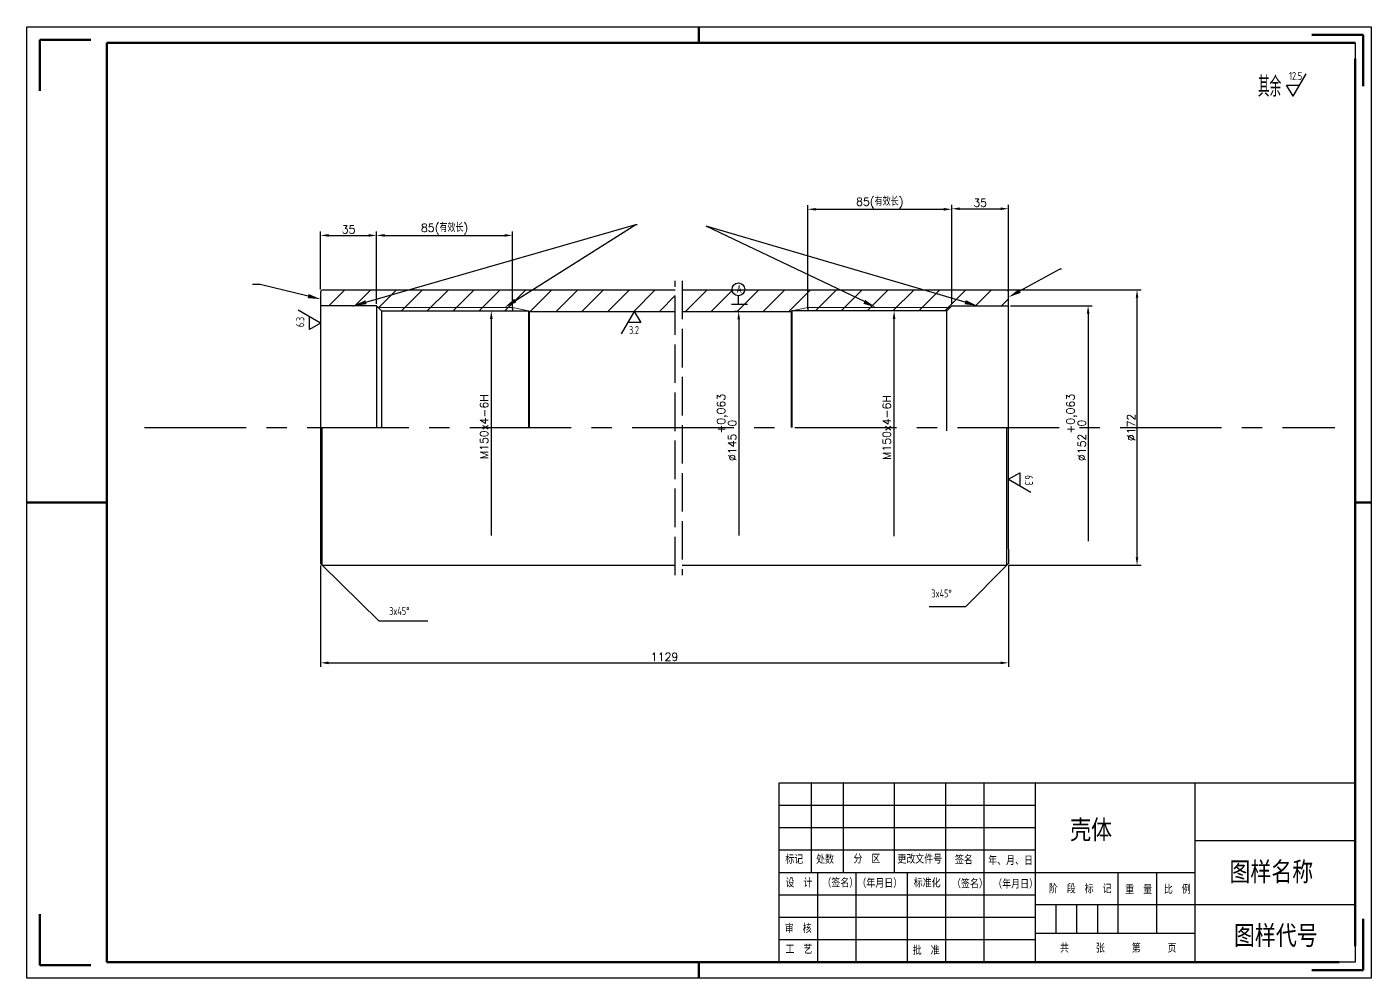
# Model space of a CAD drawing. Header units: millimetres. Extents: x 436 to 5898, y 1945 to 3729.
# Drawn here: x 1473.3 to 1893.3, y 2546.7 to 2843.7 of the extents above; entities that cross this region are included whole.
import ezdxf
from ezdxf import colors
from ezdxf.entities.mleader import LeaderData, LeaderLine
from ezdxf.math import Vec2, Vec3

# ---------------------------------------------------------------- set-up
doc = ezdxf.new("R2010")
doc.units = ezdxf.units.MM
doc.linetypes.add('ACAD_ISO02W100', pattern=[15, 12, -3])
doc.linetypes.add('CENTER', pattern=[50.8, 31.75, -6.35, 6.35, -6.35])
for name, color, linetype, lineweight in [('中心线层', 1, 'CENTER', 25), ('剖面线', 2, 'Continuous', 15), ('总内框线', 7, 'Continuous', 50), ('总外框线', 7, 'Continuous', 30), ('标注层', 3, 'Continuous', 25), ('细线层', 6, 'Continuous', 20), ('虚线层', 4, 'ACAD_ISO02W100', 25)]:
    doc.layers.add(name, color=color, linetype=linetype, lineweight=lineweight)
doc.styles.get("Standard").update_dxf_attribs({"font": 'txt', "bigfont": 'gbcbig.shx'})
doc.styles.add('陈杰（2）', font='gbenor.shx', dxfattribs={"width": 0.8, "bigfont": 'gbcbig.shx'})
doc.dimstyles.new('壳体', dxfattribs={"dimtxt": 2.5, "dimasz": 2.5, "dimexe": 1.25, "dimexo": 0.625, "dimtad": 1, "dimdec": 1, "dimlfac": 2, "dimtxsty": 'Standard', "dimcen": 2.5, "dimadec": 0, "dimazin": 0, "dimtp": -0.145, "dimtm": 0.18, "dimtfac": 1, "dimtdec": 1, "dimtmove": 1, "dimatfit": 3, "dimfxl": 1, "dimarcsym": 0})

# ---------------------------------------------------------------- blocks, each defined once
blk = doc.blocks.new('*D14')
at = {"layer": 'Defpoints', "color": 0, "transparency": 16777216}
for p in [(1779.53, 2761.67), (1820.17, 2761.67), (1779.53, 2675.67)]:
    blk.add_point(p, dxfattribs=at)
at = {"layer": '标注层', "color": 0, "lineweight": -2, "transparency": 16777216}
for p, q in [((1780.15, 2761.67), (1821.42, 2761.67)), ((1820.17, 2678.17), (1820.17, 2759.17)), ((1780.15, 2675.67), (1821.42, 2675.67))]:
    blk.add_line(p, q, dxfattribs=at)
at = {"layer": '标注层', "color": 0, "transparency": 16777216}
for points in [[(1819.75, 2759.17), (1820.58, 2759.17), (1820.17, 2761.67)], [(1819.75, 2678.17), (1820.58, 2678.17), (1820.17, 2675.67)]]:
    blk.add_solid(points, dxfattribs=at)
at = {"layer": '标注层', "color": 0, "transparency": 16777216, "insert": (1818.29, 2718.67), "char_height": 2.5, "attachment_point": 5, "rotation": 90}
blk.add_mtext('%%C172', dxfattribs=at)
blk = doc.blocks.new('*D15')
at = {"layer": 'Defpoints', "color": 0, "transparency": 16777216}
for p in [(1625.07, 2778.64), (1582.57, 2756.67), (1625.07, 2755.09)]:
    blk.add_point(p, dxfattribs=at)
at = {"layer": '标注层', "color": 0, "lineweight": -2, "transparency": 16777216}
for p, q in [((1582.57, 2757.3), (1582.57, 2779.89)), ((1585.07, 2778.64), (1622.57, 2778.64)), ((1625.07, 2755.71), (1625.07, 2779.89))]:
    blk.add_line(p, q, dxfattribs=at)
at = {"layer": '标注层', "color": 0, "transparency": 16777216}
for points in [[(1585.07, 2779.06), (1585.07, 2778.23), (1582.57, 2778.64)], [(1622.57, 2779.06), (1622.57, 2778.23), (1625.07, 2778.64)]]:
    blk.add_solid(points, dxfattribs=at)
at = {"layer": '标注层', "color": 0, "transparency": 16777216, "insert": (1603.82, 2780.6), "char_height": 2.5, "attachment_point": 5}
blk.add_mtext('85(有效长)', dxfattribs=at)
blk = doc.blocks.new('*D37')
at = {"layer": 'Defpoints', "color": 0, "transparency": 16777216}
for p in [(1582.57, 2778.64), (1565.07, 2761.17), (1582.57, 2756.67)]:
    blk.add_point(p, dxfattribs=at)
at = {"layer": '标注层', "color": 0, "lineweight": -2, "transparency": 16777216}
for p, q in [((1565.07, 2761.8), (1565.07, 2779.89)), ((1567.57, 2778.64), (1580.07, 2778.64)), ((1582.57, 2757.3), (1582.57, 2779.89))]:
    blk.add_line(p, q, dxfattribs=at)
at = {"layer": '标注层', "color": 0, "transparency": 16777216}
for points in [[(1567.57, 2779.06), (1567.57, 2778.23), (1565.07, 2778.64)], [(1580.07, 2779.06), (1580.07, 2778.23), (1582.57, 2778.64)]]:
    blk.add_solid(points, dxfattribs=at)
at = {"layer": '标注层', "color": 0, "transparency": 16777216, "insert": (1573.82, 2780.52), "char_height": 2.5, "attachment_point": 5}
blk.add_mtext('35', dxfattribs=at)
blk = doc.blocks.new('*D40')
at = {"layer": 'Defpoints', "color": 0, "transparency": 16777216}
for p in [(1780.03, 2786.97), (1762.28, 2756.67), (1780.03, 2756.67)]:
    blk.add_point(p, dxfattribs=at)
at = {"layer": '标注层', "color": 0, "lineweight": -2, "transparency": 16777216}
for p, q in [((1762.28, 2757.3), (1762.28, 2788.22)), ((1764.78, 2786.97), (1777.53, 2786.97)), ((1780.03, 2757.3), (1780.03, 2788.22))]:
    blk.add_line(p, q, dxfattribs=at)
at = {"layer": '标注层', "color": 0, "transparency": 16777216}
for points in [[(1764.78, 2787.38), (1764.78, 2786.55), (1762.28, 2786.97)], [(1777.53, 2787.38), (1777.53, 2786.55), (1780.03, 2786.97)]]:
    blk.add_solid(points, dxfattribs=at)
at = {"layer": '标注层', "color": 0, "transparency": 16777216, "insert": (1771.15, 2788.84), "char_height": 2.5, "attachment_point": 5}
blk.add_mtext('35', dxfattribs=at)
blk = doc.blocks.new('*D41')
at = {"layer": 'Defpoints', "color": 0, "transparency": 16777216}
for p in [(1762.28, 2786.8), (1762.28, 2756.67), (1717.28, 2755.09)]:
    blk.add_point(p, dxfattribs=at)
at = {"layer": '标注层', "color": 0, "lineweight": -2, "transparency": 16777216}
for p, q in [((1717.28, 2755.71), (1717.28, 2788.05)), ((1719.78, 2786.8), (1759.78, 2786.8)), ((1762.28, 2757.3), (1762.28, 2788.05))]:
    blk.add_line(p, q, dxfattribs=at)
at = {"layer": '标注层', "color": 0, "transparency": 16777216}
for points in [[(1719.78, 2787.21), (1719.78, 2786.38), (1717.28, 2786.8)], [(1759.78, 2787.21), (1759.78, 2786.38), (1762.28, 2786.8)]]:
    blk.add_solid(points, dxfattribs=at)
at = {"layer": '标注层', "color": 0, "transparency": 16777216, "insert": (1739.78, 2788.75), "char_height": 2.5, "attachment_point": 5}
blk.add_mtext('85(有效长)', dxfattribs=at)
blk = doc.blocks.new('*D42')
at = {"layer": 'Defpoints', "color": 0, "transparency": 16777216}
for p in [(1565.07, 2676.17), (1780.03, 2676.17), (1780.03, 2645.18)]:
    blk.add_point(p, dxfattribs=at)
at = {"layer": '标注层', "color": 0, "lineweight": -2, "transparency": 16777216}
for p, q in [((1565.07, 2675.55), (1565.07, 2643.93)), ((1780.03, 2675.55), (1780.03, 2643.93)), ((1567.57, 2645.18), (1777.53, 2645.18))]:
    blk.add_line(p, q, dxfattribs=at)
at = {"layer": '标注层', "color": 0, "transparency": 16777216}
for points in [[(1567.57, 2645.59), (1567.57, 2644.76), (1565.07, 2645.18)], [(1777.53, 2645.59), (1777.53, 2644.76), (1780.03, 2645.18)]]:
    blk.add_solid(points, dxfattribs=at)
at = {"layer": '标注层', "color": 0, "transparency": 16777216, "insert": (1672.55, 2647.05), "char_height": 2.5, "attachment_point": 5}
blk.add_mtext('1129', dxfattribs=at)

msp = doc.modelspace()

# ---------------------------------------------------------------- hatches: boundary and pattern name
at = {"layer": '剖面线'}
h = msp.add_hatch(dxfattribs=at)
h.set_pattern_fill('ANSI31', color=256, scale=1.8)
h.set_pattern_definition([(45, (-1047.487, -513.1454), (-4.041115, 4.041115), [])])
h.paths.add_polyline_path([(1675.89992, 2761.6721), (1565.56503, 2761.6721), (1565.06503, 2761.1721), (1565.06503, 2756.6721), (1575.06503, 2756.6721), (1575.3918, 2756.6721), (1582.56503, 2756.6721), (1583.06503, 2756.1721), (1622.56503, 2756.1721), (1625.06503, 2756.1721), (1630.06503, 2755.0896), (1630.23253, 2754.9221), (1675.89992, 2754.9221)])
h.paths.add_polyline_path([(1625.06503, 2756.1721), (1622.56503, 2756.1721), (1583.06503, 2756.1721), (1584.14753, 2755.0896), (1622.56503, 2755.0896), (1625.06503, 2755.0896)], flags=17)
h.paths.add_polyline_path([(1678.00072, 2761.6721), (1678.00072, 2754.9221), (1712.1076, 2754.9221), (1712.2751, 2755.0896), (1717.2751, 2756.1721), (1719.7751, 2756.1721), (1761.7751, 2756.1721), (1762.2751, 2756.6721), (1780.0251, 2756.6721), (1780.0251, 2761.1721), (1779.5251, 2761.6721)])
h.paths.add_polyline_path([(1761.7751, 2756.1721), (1719.7751, 2756.1721), (1717.2751, 2756.1721), (1717.2751, 2755.0896), (1719.7751, 2755.0896), (1760.6926, 2755.0896)], flags=17)

# ---------------------------------------------------------------- linework, layer by layer
for p, q in [((1888.30106, 2838.74605), (1888.30106, 2653.74605)), ((1565.56503, 2761.6721), (1565.06503, 2761.1721)), ((1565.06503, 2761.1721), (1565.06503, 2676.1721)), ((1565.56503, 2761.6721), (1675.89992, 2761.6721)), ((1678.00072, 2761.6721), (1779.5251, 2761.6721)), ((1779.5251, 2761.6721), (1780.0251, 2761.1721)), ((1780.0251, 2680.6721), (1780.0251, 2761.1721)), ((1575.06503, 2756.6721), (1565.06503, 2756.6721)), ((1575.06503, 2756.6721), (1575.3918, 2756.6721)), ((1582.56503, 2756.6721), (1575.3918, 2756.6721)), ((1582.56503, 2756.6721), (1584.14753, 2755.0896)), ((1582.56503, 2756.6721), (1582.56503, 2718.6721)), ((1625.06503, 2756.1721), (1625.06503, 2755.0896)), ((1717.2751, 2756.1721), (1717.2751, 2755.0896)), ((1762.2751, 2756.6721), (1760.6926, 2755.0896)), ((1762.2751, 2756.6721), (1780.0251, 2756.6721)), ((1584.14753, 2755.0896), (1622.56503, 2755.0896)), ((1584.14753, 2755.0896), (1584.14753, 2718.6721)), ((1622.56503, 2755.0896), (1630.06503, 2755.0896)), ((1630.06503, 2755.0896), (1630.06503, 2718.6721)), ((1630.06503, 2755.0896), (1630.23253, 2754.9221)), ((1630.23253, 2754.9221), (1675.89992, 2754.9221)), ((1630.23253, 2754.9221), (1630.23253, 2718.6721)), ((1678.00072, 2754.9221), (1712.1076, 2754.9221)), ((1712.2751, 2755.0896), (1712.1076, 2754.9221)), ((1712.1076, 2754.9221), (1712.1076, 2718.6721)), ((1719.7751, 2755.0896), (1712.2751, 2755.0896)), ((1712.2751, 2755.0896), (1712.2751, 2718.6721)), ((1760.6926, 2755.0896), (1719.7751, 2755.0896)), ((1760.6926, 2717.5896), (1760.6926, 2755.0896)), ((1565.56503, 2675.6721), (1565.56503, 2718.6721)), ((1779.5251, 2675.6721), (1779.5251, 2718.6721)), ((1780.0251, 2680.6721), (1780.0251, 2676.1721)), ((1565.56503, 2675.6721), (1565.06503, 2676.1721)), ((1565.56503, 2675.6721), (1675.89992, 2675.6721)), ((1678.00072, 2675.6721), (1779.5251, 2675.6721)), ((1779.5251, 2675.6721), (1780.0251, 2676.1721)), ((1708.30106, 2607.74605), (1888.30106, 2607.74605)), ((1708.30106, 2551.74605), (1708.30106, 2607.74605)), ((1718.30106, 2607.74605), (1718.30106, 2579.74605)), ((1728.30106, 2607.74605), (1728.30106, 2579.74605)), ((1744.30106, 2607.74605), (1744.30106, 2579.74605)), ((1760.30106, 2607.74605), (1760.30106, 2579.74605)), ((1772.30106, 2607.74605), (1772.30106, 2551.74605)), ((1788.30106, 2607.74605), (1788.30106, 2551.74605)), ((1838.30106, 2551.74605), (1838.30106, 2607.74605)), ((1888.30106, 2607.74605), (1888.30106, 2551.74605)), ((1708.30106, 2600.74605), (1788.30106, 2600.74605)), ((1708.30106, 2593.74605), (1788.30106, 2593.74605)), ((1838.30106, 2589.74605), (1888.30106, 2589.74605)), ((1708.30106, 2586.74605), (1788.30106, 2586.74605)), ((1708.30106, 2579.74605), (1838.30106, 2579.74605)), ((1720.30106, 2579.74605), (1720.30106, 2551.74605)), ((1732.30106, 2579.74605), (1732.30106, 2551.74605)), ((1748.30106, 2579.74605), (1748.30106, 2551.74605)), ((1760.30106, 2579.74605), (1760.30106, 2551.74605)), ((1814.30106, 2560.74605), (1814.30106, 2579.74605)), ((1826.30106, 2560.74605), (1826.30106, 2579.74605)), ((1708.30106, 2572.74605), (1788.30106, 2572.74605)), ((1788.30106, 2569.74605), (1838.30106, 2569.74605)), ((1794.80106, 2569.74605), (1794.80106, 2560.74605)), ((1801.30106, 2569.74605), (1801.30106, 2560.74605)), ((1807.80106, 2569.74605), (1807.80106, 2560.74605)), ((1838.30106, 2569.74605), (1888.30106, 2569.74605)), ((1708.30106, 2565.74605), (1788.30106, 2565.74605)), ((1708.30106, 2558.74605), (1788.30106, 2558.74605)), ((1788.30106, 2560.74605), (1838.30106, 2560.74605)), ((1888.30106, 2551.74605), (1708.30106, 2551.74605))]:
    msp.add_line(p, q)
at = {"layer": '中心线层'}
msp.add_line((1510.04725, 2718.6721), (1881.94442, 2718.6721), dxfattribs=at)
at = {"layer": '总内框线'}
for p, q in [((1683.30106, 2838.74605), (1683.30106, 2843.74605)), ((1477.30106, 2839.74605), (1477.30106, 2823.74605)), ((1477.30106, 2839.74605), (1493.30106, 2839.74605)), ((1890.80106, 2841.24605), (1874.80106, 2841.24605)), ((1890.80106, 2841.24605), (1890.80106, 2825.24605)), ((1498.30106, 2551.74605), (1498.30106, 2838.74605)), ((1498.30106, 2838.74605), (1888.30106, 2838.74605)), ((1888.30106, 2833.74605), (1888.30106, 2556.74605)), ((1473.30106, 2695.24605), (1498.30106, 2695.24605)), ((1888.30106, 2695.24605), (1893.30106, 2695.24605)), ((1477.30106, 2550.74605), (1477.30106, 2566.74605)), ((1890.80106, 2549.24605), (1890.80106, 2565.24605)), ((1477.30106, 2550.74605), (1493.30106, 2550.74605)), ((1883.30106, 2551.74605), (1498.30106, 2551.74605)), ((1683.30106, 2546.74605), (1683.30106, 2551.74605)), ((1890.80106, 2549.24605), (1874.80106, 2549.24605))]:
    msp.add_line(p, q, dxfattribs=at)
at = {"layer": '总外框线'}
for p, q in [((1473.30106, 2546.74605), (1473.30106, 2843.74605)), ((1473.30106, 2843.74605), (1893.30106, 2843.74605)), ((1893.30106, 2843.74605), (1893.30106, 2546.74605)), ((1893.30106, 2546.74605), (1473.30106, 2546.74605))]:
    msp.add_line(p, q, dxfattribs=at)
at = {"layer": '标注层'}
for p, q in [((1868.90871, 2822.08114), (1872.9562, 2829.08114)), ((1868.90871, 2822.08114), (1866.88496, 2825.58114)), ((1866.88496, 2825.58114), (1870.93246, 2825.58114)), ((1695.61595, 2757.11615), (1695.61595, 2759.79798)), ((1565.06503, 2751.25873), (1558.06503, 2755.30622)), ((1698.46151, 2757.11615), (1693.46151, 2757.11615)), ((1780.6501, 2756.6721), (1806.12942, 2756.6721)), ((1561.56503, 2749.23498), (1561.56503, 2753.28248)), ((1565.06503, 2751.25873), (1561.56503, 2749.23498)), ((1618.44923, 2684.99369), (1618.44923, 2752.82869)), ((1663.06554, 2754.9221), (1659.01805, 2747.9221)), ((1665.08929, 2751.4221), (1661.04179, 2751.4221)), ((1663.06554, 2754.9221), (1665.08929, 2751.4221)), ((1695.22431, 2754.9221), (1694.45108, 2754.9221)), ((1695.70108, 2752.4221), (1695.70108, 2684.9221)), ((1745.80748, 2755.0896), (1743.00322, 2755.0896)), ((1744.25322, 2684.7546), (1744.25322, 2752.5896)), ((1804.87942, 2754.1721), (1804.87942, 2683.1721)), ((1780.0251, 2702.50236), (1783.5251, 2704.5261)), ((1780.0251, 2702.50236), (1787.0251, 2698.45486)), ((1783.5251, 2704.5261), (1783.5251, 2700.47861)), ((1565.56503, 2675.6721), (1583.21728, 2658.29853)), ((1779.5251, 2675.6721), (1766.5195, 2662.6665)), ((1766.5195, 2662.6665), (1755.23625, 2662.6665)), ((1583.21728, 2658.29853), (1598.59182, 2658.29853))]:
    msp.add_line(p, q, dxfattribs=at)
at = {"layer": '标注层', "linetype": 'ByBlock', "lineweight": -2}
for points in [[(1735.17519, 2757.88927), (1685.53806, 2781.48267)], [(1766.45113, 2757.79591), (1685.53806, 2781.48267)]]:
    msp.add_lwpolyline(points, dxfattribs=at)
at = {"layer": '标注层'}
msp.add_circle((1695.61595, 2761.79368), 1.9957, dxfattribs=at)
for points in [[(1735.23448, 2758.49138), (1738.56096, 2756.1721), (1734.6621, 2757.28716)], [(1766.63844, 2758.43573), (1770.29002, 2756.6721), (1766.26383, 2757.1561)], [(1804.46275, 2754.1721), (1805.29608, 2754.1721), (1804.87942, 2756.6721)], [(1617.99272, 2752.5896), (1618.82605, 2752.5896), (1618.40938, 2755.0896)], [(1695.28441, 2752.4221), (1696.11775, 2752.4221), (1695.70108, 2754.9221)], [(1743.83655, 2752.5896), (1744.66989, 2752.5896), (1744.25322, 2755.0896)]]:
    msp.add_solid(points, dxfattribs=at)
at = {"layer": '细线层'}
for p, q in [((1622.56503, 2756.1721), (1583.06503, 2756.1721)), ((1622.56503, 2756.1721), (1625.06503, 2756.1721)), ((1625.06503, 2756.1721), (1630.06503, 2755.0896)), ((1717.2751, 2756.1721), (1712.2751, 2755.0896)), ((1719.7751, 2756.1721), (1717.2751, 2756.1721)), ((1719.7751, 2756.1721), (1761.7751, 2756.1721))]:
    msp.add_line(p, q, dxfattribs=at)
at = {"layer": '虚线层'}
for p, q in [((1675.89992, 2672.57028), (1675.89992, 2764.44274)), ((1678.00072, 2764.44274), (1678.00072, 2672.57028))]:
    msp.add_line(p, q, dxfattribs=at)

# ---------------------------------------------------------------- texts
at = {"width": 93.0192856, "attachment_point": 1, "style": '陈杰（2）'}
for s, insert, char_height in [('{\\fSimSun|b0|i0|c134|p2;壳体}', (1799.26841, 2596.10786), 6), ('{\\fSimSun|b0|i0|c134|p2;标记}', (1710.25589, 2585.18658), 2.5), ('{\\fSimSun|b0|i0|c134|p2;处数}', (1719.87703, 2585.20148), 2.5), ('{\\fSimSun|b0|i0|c134|p2;分\u3000区}', (1731.53798, 2585.32564), 2.5), ('{\\fSimSun|b0|i0|c134|p2;更改文件号}', (1745.27275, 2585.27101), 2.5), ('{\\fSimSun|b0|i0|c134|p2;签名}', (1763.25714, 2585.01275), 2.5), ('{\\fSimSun|b0|i0|c134|p2;年、月、日}', (1773.65171, 2584.81906), 2.5), ('{\\fSimSun|b0|i0|c134|p2;图样名称}', (1849.03145, 2582.98146), 6), ('{\\fSimSun|b0|i0|c134|p2;设\u3000计}', (1710.31538, 2577.84612), 2.5), ('{\\fSimSun|b0|i0|c134|p2;（签名）}', (1721.85735, 2577.84612), 2.5), ('{\\fSimSun|b0|i0|c134|p2;\u3000（年月日）}', (1729.98262, 2577.73189), 2.5), ('{\\fSimSun|b0|i0|c134|p2;标准化}', (1750.38929, 2577.83122), 2.5), ('{\\fSimSun|b0|i0|c134|p2;（签名）}', (1762.35622, 2577.5829), 2.5), ('{\\fSimSun|b0|i0|c134|p2;（年月日）}', (1775.22407, 2577.48357), 2.5), ('{\\fSimSun|b0|i0|c134|p2;阶\u3000段\u3000标\u3000记}', (1792.60501, 2575.99859), 2.5), ('{\\fSimSun|b0|i0|c134|p2;重\u3000量}', (1816.48787, 2575.77013), 2.5), ('{\\fSimSun|b0|i0|c134|p2;比\u3000例}', (1828.53979, 2575.83966), 2.5), ('{\\fSimSun|b0|i0|c134|p2;审\u3000核}', (1710.1114, 2563.57743), 2.5), ('{\\fSimSun|b0|i0|c134|p2;图样代号}', (1850.43383, 2563.10561), 6), ('{\\fSimSun|b0|i0|c134|p2;共\u3000\u3000\u3000张\u3000\u3000\u3000第\u3000\u3000\u3000页}', (1796.0982, 2557.47362), 2.5), ('{\\fSimSun|b0|i0|c134|p2;工\u3000艺}', (1710.31538, 2557.09121), 2.5), ('{\\fSimSun|b0|i0|c134|p2;批\u3000准}', (1750.08332, 2556.77335), 2.5)]:
    msp.add_mtext(s, dxfattribs=dict(at, insert=insert, char_height=char_height))
at = {"layer": '标注层', "insert": (1857.93354, 2828.24616), "char_height": 6.3335, "width": 11.0974874, "attachment_point": 1, "style": '陈杰（2）'}
msp.add_mtext('其余', dxfattribs=at)
at = {"layer": '标注层', "char_height": 2.5, "attachment_point": 1, "style": '陈杰（2）'}
for s, width, insert in [('12.5', 12.1429296, (1867.66543, 2829.68195)), ('A', 6.3818089, (1695.0169, 2763.17457)), ('3.2', 12.1429296, (1661.43735, 2750.3347)), ('3x45°', 12.1429296, (1755.89633, 2668.08886)), ('3x45°', 12.1429296, (1586.48962, 2662.60957))]:
    msp.add_mtext_dynamic_manual_height_columns(s, width=width, gutter_width=99.96479, heights=[0], dxfattribs=dict(at, insert=insert))
for insert, rotation in [((1557.46421, 2750.01545), 90), ((1787.62591, 2703.74563), 270)]:
    msp.add_mtext_dynamic_manual_height_columns('6.3', width=12.1429296, gutter_width=99.96479, heights=[0], dxfattribs=dict(at, insert=insert, rotation=rotation))
at = {"layer": '标注层', "char_height": 2.5, "attachment_point": 5, "rotation": 90}
for s, insert in [('M150x4-6H', (1616.15757, 2718.91119)), ('%%C145\\S+0,063^  0;', (1691.95108, 2718.6721)), ('M150x4-6H', (1741.96155, 2718.6721)), ('%%C152\\S+0,063^  0;', (1801.12942, 2718.6721))]:
    msp.add_mtext(s, dxfattribs=dict(at, insert=insert))

# ---------------------------------------------------------------- dimensions: what is measured, and where the dimension line sits
at = {"layer": '标注层'}
for base, p1, p2, text, picture, middle in [((1762.2751, 2786.79516), (1717.2751, 2755.0896), (1762.2751, 2756.6721), '85(有效长)', '*D41', (1739.7751, 2788.75288)), ((1780.0251, 2786.96683), (1762.2751, 2756.6721), (1780.0251, 2756.6721), '35', '*D40', (1771.1501, 2788.84183)), ((1625.06503, 2778.64389), (1582.56503, 2756.6721), (1625.06503, 2755.0896), '85(有效长)', '*D15', (1603.81503, 2780.60161)), ((1780.0251, 2645.17653), (1565.06503, 2676.1721), (1780.0251, 2676.1721), '1129', '*D42', (1672.54506, 2647.05153))]:
    dim = msp.add_linear_dim(base=base, p1=p1, p2=p2, text=text, dimstyle='壳体', dxfattribs=at)
    dim.commit()
    dim.dimension.update_dxf_attribs({"geometry": picture, "text_midpoint": middle})
dim = msp.add_linear_dim(base=(1582.56503, 2778.64389), p1=(1565.06503, 2761.1721), p2=(1582.56503, 2756.6721), dimstyle='壳体', dxfattribs=at)
dim.commit()
dim.dimension.update_dxf_attribs({"geometry": '*D37', "text_midpoint": (1573.81503, 2780.51889)})
dim = msp.add_linear_dim(base=(1820.16666, 2761.6721), p1=(1779.5251, 2675.6721), p2=(1779.5251, 2761.6721), angle=90, text='%%C<>', dimstyle='壳体', dxfattribs=at)
dim.commit()
dim.dimension.update_dxf_attribs({"geometry": '*D14', "text_midpoint": (1818.29166, 2718.6721)})

# ---------------------------------------------------------------- leaders
ml = msp.add_multileader_mtext('Standard', dxfattribs=at)
ml.set_content('', color=256)
ml.set_leader_properties()
ml.build(insert=Vec2(0, 0))
ml.multileader.update_dxf_attribs({"text_right_attachment_type": 6, "dogleg_length": 0.36})
ctx = ml.context
ctx.base_point, ctx.plane_origin = Vec3(1663.94282, 2782.00672), Vec3(1575.3918, 2756.6721)
ctx.right_attachment = 6
notes = []
notes.append((ctx, [(0, (1, 1, 0), (1663.58282, 2782.00672), (1, 0), 0.36, [(0, [(1575.3918, 2756.6721)], 0, [])])]))
ctx.mtext.insert, ctx.mtext.flow_direction = Vec3(1665.94282, 2784.00672), 5
ml = msp.add_multileader_mtext('Standard', dxfattribs=at)
ml.set_content('', color=256)
ml.set_leader_properties()
ml.build(insert=Vec2(0, 0))
ml.multileader.update_dxf_attribs({"text_right_attachment_type": 6, "dogleg_length": 0.36})
ctx = ml.context
ctx.base_point, ctx.plane_origin = Vec3(1663.94282, 2782.00672), Vec3(1604.39883, 2756.1721)
ctx.right_attachment = 6
notes.append((ctx, [(0, (1, 1, 0), (1663.58282, 2782.00672), (1, 0), 0.36, [(0, [(1622.56503, 2756.1721)], 0, [])])]))
ctx.mtext.insert, ctx.mtext.flow_direction = Vec3(1665.94282, 2784.00672), 5
ml = msp.add_multileader_mtext('Standard', dxfattribs=at)
ml.set_content('', color=256)
ml.set_leader_properties()
ml.build(insert=Vec2(0, 0))
ml.multileader.update_dxf_attribs({"text_right_attachment_type": 6, "dogleg_length": 0.36})
ctx = ml.context
ctx.base_point, ctx.plane_origin = Vec3(1796.55173, 2768.22273), Vec3(1780.0251, 2758.66944)
ctx.right_attachment = 6
notes.append((ctx, [(0, (1, 1, 0), (1796.19173, 2768.22273), (1, 0), 0.36, [(0, [(1780.0251, 2759.36973)], 0, [])])]))
ctx.mtext.insert, ctx.mtext.flow_direction = Vec3(1798.55173, 2770.22273), 5
ml = msp.add_multileader_mtext('Standard', dxfattribs=at)
ml.set_content('', color=256)
ml.set_leader_properties()
ml.build(insert=Vec2(0, 0))
ml.multileader.update_dxf_attribs({"text_right_attachment_type": 6, "dogleg_length": 0.36})
ctx = ml.context
ctx.base_point, ctx.plane_origin = Vec3(1541.79614, 2765.34552), Vec3(1565.06503, 2758.55668)
ctx.right_attachment, ctx.text_align_type = 6, 2
notes.append((ctx, [(0, (1, 1, 0), (1546.15614, 2763.34552), (-1, 0), 0.36, [(0, [(1565.06503, 2758.75773)], 0, [])])]))
ctx.mtext.insert, ctx.mtext.alignment, ctx.mtext.flow_direction = Vec3(1543.79614, 2767.34552), 3, 5
for ctx, leaders in notes:
    for number, flags, end, landing, length, lines in leaders:
        leader = LeaderData()
        leader.index, (leader.has_last_leader_line, leader.has_dogleg_vector, leader.attachment_direction) = number, flags
        leader.last_leader_point, leader.dogleg_vector, leader.dogleg_length = Vec3(end), Vec3(landing), length
        for number, points, colour, breaks in lines:
            line = LeaderLine()
            line.index, line.vertices, line.color, line.breaks = number, Vec3.list(points), colors.encode_raw_color(colour), breaks
            leader.lines.append(line)
        ctx.leaders.append(leader)

doc.saveas('drawing.dxf')
